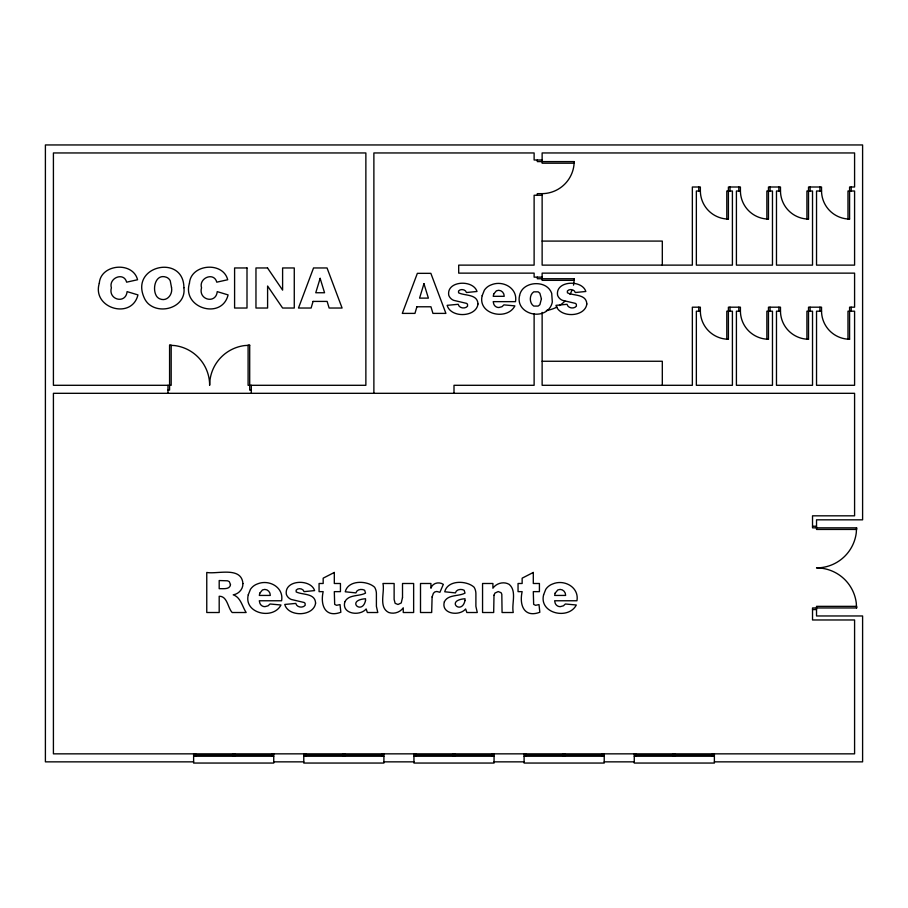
<?xml version="1.0" encoding="UTF-8"?>
<svg xmlns="http://www.w3.org/2000/svg" width="908" height="908" viewBox="0 0 908 908"><rect width="100%" height="100%" fill="white"/><g stroke="black" fill="none" stroke-linecap="round" stroke-linejoin="round"><path stroke-width="1.36" d="M856.596 527.843L856.244 533.064A40.054 40.054 0 0 1 816.53 567.897A40.054 40.054 0 0 1 856.244 602.73L856.596 607.963L812.524 607.963L812.524 619.971L854.587 619.971L854.587 753.844L53.413 753.844L53.413 393.312L854.587 393.312L854.587 515.823L812.524 515.823L812.524 527.843L856.596 527.843L856.596 529.443L816.53 529.443L816.53 519.83L862.6 519.83L862.6 144.951L45.4 144.951L45.4 761.857L193.62 761.857M537.32 160.001L537.32 161.601L574.174 161.601L573.947 165.222A32.359 32.359 0 0 1 542.133 193.654L537.32 193.654L537.32 195.254M537.32 277.144L537.32 278.745L574.174 278.745L573.947 282.365A32.359 32.359 0 0 1 573.481 285.146M251.3 390.111L249.7 390.111L249.7 345.244L244.468 345.585A40.054 40.054 0 0 0 209.646 385.298A40.054 40.054 0 0 0 174.813 345.585L169.58 345.244L169.58 390.111L167.98 390.111M542.133 160.001L534.12 160.001L534.12 152.953L373.88 152.953L373.88 393.312M728.398 219.055L725.231 218.862A28.307 28.307 0 0 1 700.363 191.009L696.357 191.009L696.357 265.125L732.404 265.125L732.404 191.009L726.797 191.009L726.797 219.055L728.398 219.055L728.398 187.003L740.417 187.003L740.417 191.009A28.307 28.307 0 0 0 765.296 218.862L768.463 219.055L768.463 187.003L780.483 187.003L780.483 191.009A28.307 28.307 0 0 0 805.351 218.862L808.517 219.055L808.517 187.003L821.536 187.003L821.536 191.009A28.307 28.307 0 0 0 846.415 218.862L849.582 219.055L849.582 187.003L854.587 187.003L854.587 152.953L542.133 152.953L542.133 163.202L574.174 163.202L574.174 161.601M740.417 191.009L736.411 191.009L736.411 265.125L772.47 265.125L772.47 191.009L766.863 191.009L766.863 219.055L768.463 219.055M780.483 191.009L776.476 191.009L776.476 265.125L812.524 265.125L812.524 191.009L806.917 191.009L806.917 219.055L808.517 219.055M821.536 191.009L816.53 191.009L816.53 265.125L854.587 265.125L854.587 191.009L847.981 191.009L847.981 219.055L849.582 219.055M542.133 195.254L534.12 195.254L534.12 265.125L458.699 265.125L458.699 273.138L534.12 273.138L534.12 277.144L542.133 277.144M542.133 241.085L662.307 241.085L662.307 265.125M728.398 339.229L725.231 339.036A28.307 28.307 0 0 1 700.363 311.194L696.357 311.194L696.357 385.298L732.404 385.298L732.404 311.194L726.797 311.194L726.797 339.229L728.398 339.229L728.398 307.188L740.417 307.188L740.417 311.194A28.307 28.307 0 0 0 765.296 339.036L768.463 339.229L768.463 307.188L780.483 307.188L780.483 311.194A28.307 28.307 0 0 0 805.351 339.036L808.517 339.229L808.517 307.188L821.536 307.188L821.536 311.194A28.307 28.307 0 0 0 846.415 339.036L849.582 339.229L849.582 307.188L854.587 307.188L854.587 273.138L542.133 273.138L542.133 280.345L574.174 280.345L574.174 278.745M740.417 311.194L736.411 311.194L736.411 385.298L772.47 385.298L772.47 311.194L766.863 311.194L766.863 339.229L768.463 339.229M780.483 311.194L776.476 311.194L776.476 385.298L812.524 385.298L812.524 311.194L806.917 311.194L806.917 339.229L808.517 339.229M821.536 311.194L816.53 311.194L816.53 385.298L854.587 385.298L854.587 311.194L847.981 311.194L847.981 339.229L849.582 339.229M169.58 345.244L171.181 345.244L171.181 385.298L53.413 385.298L53.413 152.953L365.867 152.953L365.867 385.298L248.1 385.298L248.1 345.244L249.7 345.244M542.133 361.259L662.307 361.259L662.307 385.298M812.524 526.243L816.53 526.243M812.524 609.563L816.53 609.563M195.617 755.047L232.675 755.047M234.673 755.047L271.73 755.047M305.78 755.047L342.838 755.047M344.836 755.047L381.893 755.047M415.943 755.047L453.001 755.047M454.999 755.047L492.057 755.047M526.107 755.047L563.164 755.047M565.162 755.047L602.22 755.047M636.27 755.047L673.327 755.047M675.325 755.047L712.383 755.047M193.62 756.239L273.739 756.239M303.783 756.239L383.902 756.239M413.946 756.239L494.054 756.239M524.098 756.239L604.217 756.239M634.261 756.239L714.38 756.239M273.739 761.857L303.783 761.857M383.902 761.857L413.946 761.857M494.054 761.857L524.098 761.857M604.217 761.857L634.261 761.857M714.38 761.857L862.6 761.857L862.6 615.965L816.53 615.965L816.53 606.351L856.596 606.351L856.596 607.963M851.182 187.003L851.182 191.009M851.182 307.188L851.182 311.194M819.935 187.003L819.935 191.009M819.935 307.188L819.935 311.194M810.118 187.003L810.118 191.009M810.118 307.188L810.118 311.194M778.882 187.003L778.882 191.009M778.882 307.188L778.882 311.194M770.063 187.003L770.063 191.009M770.063 307.188L770.063 311.194M738.817 187.003L738.817 191.009M738.817 307.188L738.817 311.194M730.009 187.003L730.009 191.009M730.009 307.188L730.009 311.194M714.38 753.844L714.38 763.049L634.261 763.049L634.261 753.844M713.382 753.844L713.382 756.239M712.383 753.844L712.383 756.239M700.363 191.009L700.363 187.003L692.35 187.003L692.35 265.125L542.133 265.125L542.133 193.654M700.363 311.194L700.363 307.188L692.35 307.188L692.35 385.298L542.133 385.298L542.133 312.397M698.763 187.003L698.763 191.009M698.763 307.188L698.763 311.194M675.325 753.844L675.325 756.239M674.326 753.844L674.326 756.239M673.327 753.844L673.327 756.239M636.27 753.844L636.27 756.239M635.271 753.844L635.271 756.239M604.217 753.844L604.217 763.049L524.098 763.049L524.098 753.844M603.218 753.844L603.218 756.239M602.22 753.844L602.22 756.239M565.162 753.844L565.162 756.239M564.163 753.844L564.163 756.239M563.164 753.844L563.164 756.239M534.12 313.793L534.12 385.298L454 385.298L454 393.312M526.107 753.844L526.107 756.239M525.108 753.844L525.108 756.239M494.054 753.844L494.054 763.049L413.946 763.049L413.946 753.844M493.055 753.844L493.055 756.239M492.057 753.844L492.057 756.239M454.999 753.844L454.999 756.239M454 753.844L454 756.239M453.001 753.844L453.001 756.239M415.943 753.844L415.943 756.239M414.945 753.844L414.945 756.239M383.902 753.844L383.902 763.049L303.783 763.049L303.783 753.844M382.892 753.844L382.892 756.239M381.893 753.844L381.893 756.239M344.836 753.844L344.836 756.239M343.837 753.844L343.837 756.239M342.838 753.844L342.838 756.239M305.78 753.844L305.78 756.239M304.782 753.844L304.782 756.239M273.739 753.844L273.739 763.049L193.62 763.049L193.62 753.844M272.729 753.844L272.729 756.239M271.73 753.844L271.73 756.239M251.3 385.298L251.3 393.312M234.673 753.844L234.673 756.239M233.674 753.844L233.674 756.239M232.675 753.844L232.675 756.239M195.617 753.844L195.617 756.239M194.618 753.844L194.618 756.239M167.98 385.298L167.98 393.312M571.836 290.549A32.359 32.359 0 0 1 569.997 294.351M564.924 301.104A32.359 32.359 0 0 1 559.464 305.565M557.035 306.995A32.359 32.359 0 0 1 546.355 310.479M171.521 287.53C172.951 294.453 166.924 302.092 159.694 298.789A7.219 7.219 0 0 1 156.04 295.259C152.169 287.791 155.87 273.172 166.55 277.315A7.309 7.309 0 0 1 170.239 280.765L171.521 287.53M183.904 287.7C186.458 306.7 161.079 315.258 148.333 303.76A18.523 18.523 0 0 1 143.952 297.234C130.241 265.42 183.722 253.934 183.904 287.7M99.312 283.217C91.583 308.221 131.762 320.24 137.948 294.907L127.097 291.627C125.803 304.407 107.961 299.867 111.378 287.825C108.392 277.984 123.84 271.583 126.632 282.172L137.562 279.743C132.863 261.129 100.663 263.978 99.312 283.217M189.454 283.217C181.725 308.221 221.915 320.24 228.09 294.907L217.239 291.627C215.945 304.407 198.103 299.867 201.531 287.825C198.534 277.984 213.982 271.583 216.774 282.172L227.704 279.743C223.016 261.129 190.805 263.978 189.454 283.217M432.106 596.931L431.675 612.514L420.506 612.514L420.506 583.492L430.914 583.492L430.914 588.248C432.549 582.902 438.939 581.46 443.342 584.366L439.903 592.3L436.782 591.471L434.841 591.925L433.4 593.276L432.106 596.931M248.27 594.819C243.56 613.558 273.195 620.187 280.981 605L270.017 603.99L268.076 605.818L264.966 606.646A5.266 5.266 0 0 1 259.824 603.105L259.313 600.767L281.605 600.767C284 587.294 269.063 579.111 257.543 583.889A13.995 13.995 0 0 0 250.449 589.315L248.27 594.819M482.171 295.702C477.472 314.44 507.095 321.069 514.881 305.882L503.929 304.872L501.988 306.7L498.867 307.517A5.266 5.266 0 0 1 493.725 303.987L493.214 301.649L515.506 301.649C517.912 288.177 502.964 279.993 491.444 284.772A13.995 13.995 0 0 0 484.35 290.197L482.171 295.702M543.597 594.819C538.898 613.558 568.533 620.187 576.308 605L565.355 603.99L563.414 605.818L560.293 606.646A5.266 5.266 0 0 1 555.151 603.105L554.64 600.767L576.943 600.767C579.338 587.294 564.39 579.111 552.87 583.889A13.995 13.995 0 0 0 545.776 589.315L543.597 594.819M519.535 295.792C515.733 311.66 537.718 319.832 548.148 309.776A14.063 14.063 0 0 0 552.314 302.001L551.701 293.318A13.87 13.87 0 0 0 543.495 284.976C534.381 281.412 521.351 285.067 519.535 295.792M365.527 600.517C362.156 615.669 345.403 600.245 365.527 598.747L365.527 600.517M465.01 600.517C461.639 615.669 444.897 600.245 465.01 598.747L465.01 600.517M402.516 597.464L401.245 602.957L397.988 604.478L395.139 603.332L394.129 599.45L394.129 583.492L382.96 583.492C384.958 592.141 378.318 607.18 388.669 612.48C393.924 614.319 400.065 612.412 403.254 607.815L403.254 612.514L413.639 612.514L413.639 583.492L402.516 583.492L402.516 597.464M493.997 595.228L493.68 612.514L482.557 612.514L482.557 583.492L492.908 583.492L492.908 588.225C496.415 583.118 503.838 581.211 509.206 584.389C517.095 591.233 511.408 603.775 513.247 612.514L502.067 612.514L501.818 594.229L501.057 592.686L498.208 591.562L494.939 593.083L493.997 595.228M541.418 298.834L539.874 304.702L538.115 306.075L533.745 306.075C529.16 303.136 529.171 294.748 533.779 291.843L538.115 291.831L539.851 293.216L541.418 298.834M242.913 583.583C243.128 589.178 238.656 594.002 233.231 594.831C240.813 597.35 242.22 606.623 246.17 612.514L232.176 612.514C227.726 607.929 227.454 596.011 219.191 596.261L219.191 612.514L206.763 612.514L206.763 572.46C217.239 574.401 241.607 566.138 242.913 583.583M315.598 603.094C313.839 616.6 288.324 617.338 284.749 604.456L295.792 603.411C296.746 607.452 302.693 608.303 305.167 605.33L305.088 603.287L304.146 602.492L291.32 599.473A8.501 8.501 0 0 1 286.361 594.377C283.886 579.781 310.706 578.396 314.611 590.597L304.066 591.641C303.204 588.441 298.13 587.669 296.144 590.121L296.201 591.937C302.648 595.149 315.065 592.913 315.598 603.094M477.994 303.976C476.235 317.482 450.72 318.22 447.145 305.338L458.177 304.294C459.142 308.334 465.078 309.185 467.563 306.2L467.484 304.169L466.542 303.374L453.716 300.355A8.501 8.501 0 0 1 448.756 295.259C446.271 280.663 473.102 279.267 477.006 291.479L466.462 292.524C465.6 289.323 460.526 288.551 458.529 291.003L458.597 292.819C465.044 296.031 477.46 293.795 477.994 303.976M586.829 303.976C585.07 317.482 559.555 318.22 555.98 305.338L567.023 304.294C567.977 308.334 573.913 309.185 576.398 306.2L576.319 304.169L575.377 303.374L562.551 300.355A8.501 8.501 0 0 1 557.591 295.259C555.106 280.663 581.937 279.267 585.842 291.479L575.297 292.524C574.435 289.323 569.361 288.551 567.375 291.003L567.432 292.819C573.879 296.031 586.296 293.795 586.829 303.976M230.484 584.559C230.03 589.894 222.801 588.463 219.191 588.69L219.191 580.541L227.477 580.802L229.247 581.585L230.484 584.559M344.858 601.822C341.26 614.058 359.965 616.555 366.151 608.962L367.354 612.514L377.796 612.514L376.4 606.34L376.4 593.526A12.576 12.576 0 0 0 374.607 587.226C367.195 580.337 348.139 579.781 345.244 591.778L355.879 592.901C356.844 589.235 361.804 588.656 364.675 590.268L365.527 593.14C359.046 596.59 348.559 594.252 344.858 601.822M444.353 601.822C440.755 614.058 459.459 616.555 465.645 608.962L466.848 612.514L477.279 612.514L475.894 606.34L475.894 593.526A12.576 12.576 0 0 0 474.101 587.226C466.678 580.337 447.633 579.781 444.738 591.778L455.373 592.901C456.338 589.235 461.298 588.656 464.17 590.268L465.01 593.14C458.54 596.59 448.053 594.252 444.353 601.822M259.79 593.162L259.336 595.432L270.289 595.432C270.448 591.324 266.328 588.089 262.469 589.95L259.79 593.162M493.702 294.044L493.237 296.314L504.201 296.314C504.36 292.206 500.229 288.971 496.381 290.832L493.702 294.044M555.129 593.162L554.663 595.432L565.627 595.432C565.786 591.324 561.666 588.089 557.807 589.95L555.129 593.162M313.067 301.411L311.115 308.028L298.482 308.028L313.532 267.962L327.039 267.962L342.089 308.028L329.127 308.028L327.118 301.411L313.067 301.411M416.897 306.779L414.945 313.396L402.301 313.396L417.362 273.342L430.857 273.342L445.907 313.396L432.946 313.396L430.948 306.779L416.897 306.779M320.138 278.347L315.757 292.751L324.553 292.751L320.138 278.347M423.957 283.716L419.575 298.119L428.383 298.119L423.957 283.716M334.314 572.46L323.169 578.169L323.169 583.492L319.071 583.492L319.071 591.641L323.169 591.641C320.115 605.171 325.2 618.098 340.852 612.264L340.023 604.592L336.584 605.307L334.677 604.376L334.314 591.641L340.443 591.641L340.443 583.492L334.314 583.492L334.314 572.46M533.302 572.46L522.145 578.169L522.145 583.492L518.048 583.492L518.048 591.641L522.145 591.641C519.104 605.171 524.177 618.098 539.829 612.264L539.011 604.592L535.572 605.307L533.654 604.376L533.302 591.641L539.42 591.641L539.42 583.492L533.302 583.492L533.302 572.46M246.999 267.962L234.593 267.962L234.593 308.028L246.999 308.028L246.999 267.962M267.519 267.962L255.965 267.962L255.965 308.028L267.599 308.028L267.599 286.031L282.604 308.028L294.271 308.028L294.271 267.962L282.604 267.962L282.604 290.129L267.519 267.962"/></g></svg>
